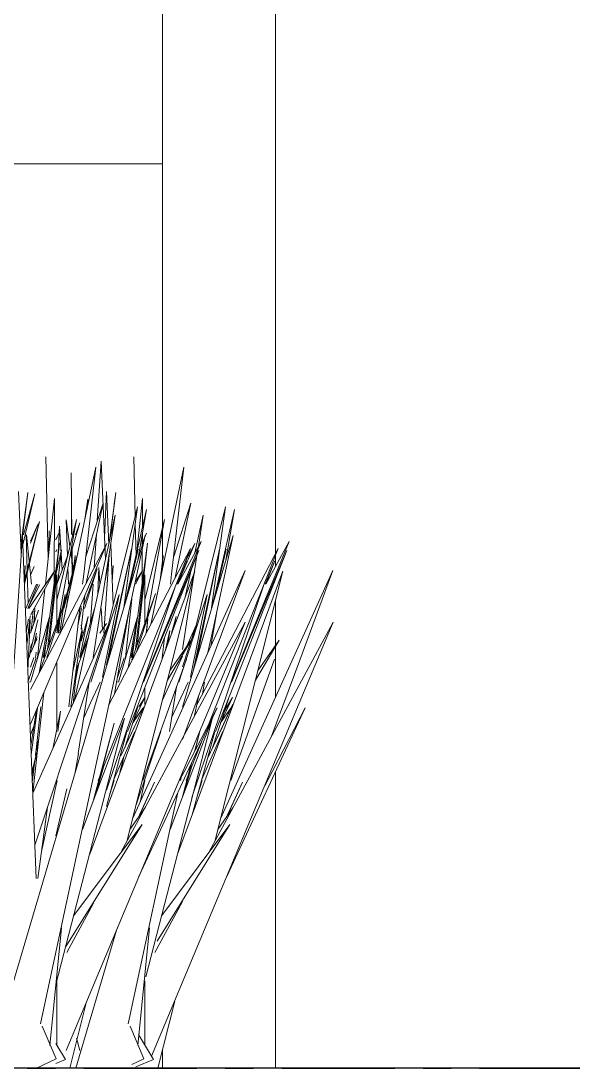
# Model space of a CAD drawing. Header units: millimetres. Extents: x -10020 to 20888, y -4665 to 12339.
# Drawn here: x 3142.4 to 3204.5, y 3048 to 3165.6 of the extents above; entities that cross this region are included whole.
import ezdxf

# ---------------------------------------------------------------- set-up
doc = ezdxf.new("R2010")
doc.units = ezdxf.units.MM
doc.linetypes.add('Grid Line 1_2_', pattern=[22.225, 12.7, -3.175, 3.175, -3.175])
doc.layers.add('A-FLOR-HRAL', color=11, linetype='Continuous', lineweight=9)
doc.layers.add('G-IMPT', color=8, linetype='Continuous', lineweight=9)

# ---------------------------------------------------------------- blocks, each defined once
blk = doc.blocks.new('Railing - 2_ x 1_2_-V2-West')
at = {"layer": 'A-FLOR-HRAL'}
for p, q in [((3158.34, 3746.5), (3158.34, 3108.76)), ((3171.04, 3104.39), (3171.04, 3746.5)), ((3158.34, 3108.44), (3158.34, 3105.04)), ((3171.04, 3089.64), (3171.04, 3100.57)), ((3171.04, 3048), (3171.04, 3081.29)), ((3158.34, 3050.05), (3158.34, 3048))]:
    blk.add_line(p, q, dxfattribs=at)
blk = doc.blocks.new('Railing - 2_ 8_-380135-West')
at = {"layer": 'A-FLOR-HRAL'}
blk.add_line((3158.34, 3149.6), (3083.9, 3149.6), dxfattribs=at)
blk = doc.blocks.new('Railing - Railing-380087-West')
for name in ['Railing - 2_ x 1_2_-V2-West', 'Railing - 2_ 8_-380135-West']:
    blk.add_blockref(name, (0, 0))
blk = doc.blocks.new('Grass Array - 25_dwg-V37-West')
at = {"layer": 'G-IMPT'}
for p in [(3142.44, 3106.73), (3142.45, 3106.53)]:
    blk.add_line(p, (3143.22, 3112.68), dxfattribs=at)
blk = doc.blocks.new('Grass Array - 25_dwg-V38-West')
at = {"layer": 'G-IMPT'}
for p, q in [((3145.23, 3116.68), (3145.5, 3105.21)), ((3147, 3097.19), (3150.85, 3115.5)), ((3149.49, 3103.47), (3150.85, 3115.5)), ((3142.48, 3105.84), (3142.16, 3112.77)), ((3142.44, 3106.73), (3143.22, 3112.68)), ((3142.45, 3106.53), (3143.22, 3112.68)), ((3145.19, 3102.38), (3146.22, 3111.97)), ((3146.16, 3102.38), (3146.22, 3111.97)), ((3149.72, 3105.46), (3151.66, 3111.48)), ((3149.76, 3102.47), (3151.66, 3111.48)), ((3152.81, 3100), (3155.55, 3111.06)), ((3153.99, 3099.71), (3155.55, 3111.06)), ((3156.56, 3110.77), (3154.06, 3099.98)), ((3156.56, 3110.77), (3155.56, 3105.05)), ((3146.47, 3100.57), (3148.67, 3109.64)), ((3146.73, 3098.72), (3148.67, 3109.64)), ((3148.47, 3089.35), (3153.04, 3110.13)), ((3151.34, 3099.21), (3153.04, 3110.13)), ((3146.37, 3107.33), (3146.68, 3108.1)), ((3146.37, 3107.38), (3146.68, 3108.1)), ((3138.71, 3048), (3156.39, 3107.84)), ((3139.75, 3064.96), (3142.61, 3107.81)), ((3143.03, 3097.29), (3142.61, 3107.81)), ((3143.53, 3086.65), (3152.09, 3106.95)), ((3145.35, 3096.32), (3146.78, 3106.98)), ((3145.42, 3095.01), (3146.78, 3106.98)), ((3146.73, 3096.65), (3152.09, 3106.95)), ((3154.1, 3097.2), (3156.39, 3107.84)), ((3156.16, 3091.35), (3162.69, 3107.17)), ((3160.06, 3102.38), (3162.69, 3107.17)), ((3152.3, 3088.8), (3161.48, 3106.37)), ((3154.85, 3106.31), (3152.32, 3094.11)), ((3154.85, 3106.31), (3152.63, 3096)), ((3154.17, 3100.35), (3155.61, 3106.31)), ((3154.41, 3085.83), (3162.42, 3106.14)), ((3154.71, 3102.38), (3155.61, 3106.31)), ((3157.27, 3095.78), (3161.48, 3106.37)), ((3158.12, 3095.89), (3162.42, 3106.14)), ((3148.19, 3102.83), (3148.53, 3105.59)), ((3148.45, 3104.07), (3148.53, 3105.59)), ((3159.99, 3102.38), (3161.08, 3104.99)), ((3160.1, 3102.46), (3161.08, 3104.99)), ((3142.82, 3102.59), (3142.91, 3104.46)), ((3143.32, 3099.62), (3146.23, 3103.86)), ((3143.53, 3098.88), (3146.23, 3103.86)), ((3145.61, 3095.54), (3146.47, 3103.42)), ((3146.47, 3097.98), (3146.47, 3103.42)), ((3149.49, 3103.47), (3149.37, 3102.38)), ((3154.35, 3073.47), (3161.98, 3103.83)), ((3154.98, 3075.99), (3167.61, 3103.89)), ((3158.35, 3094.06), (3161.98, 3103.83)), ((3163.87, 3093.82), (3167.61, 3103.89)), ((3142.97, 3099.62), (3144.18, 3102.38)), ((3143.22, 3099.62), (3144.35, 3102.38)), ((3144.3, 3094.11), (3145.13, 3101.83)), ((3144.45, 3092.28), (3147.66, 3101.31)), ((3145.33, 3094.11), (3147.66, 3101.31)), ((3149.21, 3097.29), (3149.63, 3101.11)), ((3150.29, 3091.35), (3153.46, 3101.19)), ((3151.59, 3091.91), (3153.46, 3101.19)), ((3152.05, 3079.22), (3159.8, 3102.16)), ((3149.16, 3099.62), (3149.21, 3099.87)), ((3152.81, 3100), (3152.05, 3096.93)), ((3143.1, 3095.56), (3143.47, 3098.76)), ((3143.51, 3091.35), (3145.65, 3098.71)), ((3143.53, 3096.87), (3144.4, 3099.43)), ((3144.5, 3092.41), (3145.65, 3098.71)), ((3145.73, 3097.73), (3146.04, 3099.62)), ((3149.06, 3099.62), (3147.81, 3088.59)), ((3148.84, 3097.71), (3149.24, 3099.62)), ((3149.98, 3098.74), (3149.07, 3094.11)), ((3149.98, 3098.74), (3149.21, 3095.97)), ((3149.21, 3095.97), (3149.98, 3098.74)), ((3151.34, 3099.21), (3150.55, 3094.11)), ((3154.59, 3099.47), (3152.95, 3090.04)), ((3143.04, 3096.91), (3143.3, 3098.45)), ((3143.21, 3092.68), (3143.49, 3098.27)), ((3143.27, 3096.87), (3143.49, 3098.27)), ((3143.53, 3094.83), (3144.35, 3098.36)), ((3143.76, 3078.87), (3152.25, 3097.74)), ((3146.63, 3096.87), (3146.8, 3098.46)), ((3146.66, 3096.87), (3146.8, 3098.46)), ((3149.22, 3088.7), (3152.25, 3097.74)), ((3153.67, 3072.22), (3167.63, 3098.08)), ((3163.83, 3088.99), (3167.63, 3098.08)), ((3143.03, 3097.29), (3144.14, 3069.28)), ((3146.73, 3096.65), (3143.53, 3090.52)), ((3154.1, 3097.2), (3144.62, 3052.97)), ((3144.95, 3094.11), (3145.37, 3096.32)), ((3145.35, 3096.32), (3145.05, 3094.11)), ((3148.05, 3088.59), (3149.27, 3097.17)), ((3148.26, 3092.55), (3149.27, 3097.17)), ((3150.01, 3096.32), (3148.62, 3092.59)), ((3150.03, 3096.43), (3149.08, 3094.11)), ((3149.08, 3094.11), (3150.03, 3096.43)), ((3143.38, 3094.11), (3143.67, 3095.71)), ((3143.53, 3095.24), (3143.67, 3095.71)), ((3157.27, 3095.78), (3151.12, 3080.31)), ((3152.05, 3093.3), (3152.63, 3096)), ((3158.12, 3095.89), (3156.22, 3091.35)), ((3158.9, 3091.59), (3161.55, 3096.07)), ((3159.19, 3092.72), (3161.55, 3096.07)), ((3144.14, 3094.09), (3143.21, 3091.35)), ((3158.35, 3094.06), (3150.16, 3072.03)), ((3146.48, 3093.51), (3146.48, 3086.16)), ((3148.29, 3088.93), (3148.72, 3092.86)), ((3148.94, 3093.44), (3148.6, 3091.72)), ((3161.03, 3093.94), (3156.15, 3080.31)), ((3163.87, 3093.82), (3160.57, 3084.92)), ((3143.39, 3091.35), (3143.4, 3091.39)), ((3143.39, 3091.35), (3143.4, 3091.39)), ((3150.12, 3091.35), (3148.87, 3083.34)), ((3150.27, 3089.03), (3151.34, 3091.35)), ((3143.78, 3078.92), (3145.02, 3090.18)), ((3155.06, 3086.88), (3156.34, 3089.63)), ((3155.7, 3088.59), (3156.34, 3089.63)), ((3144.2, 3088.23), (3143.55, 3084.19)), ((3144.29, 3088.45), (3143.58, 3083.22)), ((3149.22, 3088.7), (3143.99, 3073.05)), ((3144.06, 3083.07), (3144.69, 3088.59)), ((3146.01, 3083.86), (3146.88, 3088.11)), ((3146.57, 3085.83), (3146.88, 3088.11)), ((3163.83, 3088.99), (3147.51, 3049.96)), ((3150.27, 3089.03), (3149.49, 3087.34)), ((3153.67, 3083.07), (3156.23, 3088.59)), ((3154.1, 3083.98), (3155.57, 3088.59)), ((3154.99, 3086.77), (3156.15, 3088.42)), ((3156.23, 3088.59), (3155.15, 3086.26)), ((3155.69, 3069.52), (3164.5, 3088.48)), ((3160.84, 3081.42), (3164.5, 3088.48)), ((3143.53, 3085.44), (3144.1, 3087.02)), ((3149.34, 3074.79), (3154.06, 3087.31)), ((3152.23, 3080.17), (3154.06, 3087.31)), ((3150.6, 3078.15), (3152.91, 3086.74)), ((3151.12, 3079.86), (3152.91, 3086.74)), ((3152.74, 3079.9), (3154.35, 3085.83)), ((3155.23, 3085.83), (3152.85, 3080.33)), ((3153.67, 3083.07), (3155.15, 3086.26)), ((3144.08, 3083.26), (3144.45, 3085.03)), ((3143.66, 3081.25), (3144.22, 3083.45)), ((3143.68, 3080.92), (3144.22, 3083.45)), ((3143.75, 3080.31), (3143.97, 3082.27)), ((3148.54, 3081.26), (3148.9, 3083.34)), ((3148.87, 3083.07), (3148.9, 3083.34)), ((3150.8, 3078.67), (3151.72, 3081.82)), ((3160.84, 3081.42), (3160.26, 3080.31)), ((3144.74, 3072.33), (3146.49, 3080.31)), ((3152.23, 3080.17), (3146.37, 3057.37)), ((3152.74, 3079.9), (3152.05, 3077.37)), ((3152.43, 3078.76), (3152.92, 3080.31)), ((3155.61, 3076.13), (3157.44, 3080.11)), ((3155.72, 3076.3), (3157.44, 3080.11)), ((3147.58, 3079.37), (3146.37, 3074.09)), ((3144.32, 3069.28), (3145.41, 3077.32)), ((3154.68, 3074.79), (3156.42, 3077.31)), ((3147.47, 3061.64), (3156.04, 3075.38)), ((3152.47, 3070.61), (3156.04, 3075.38)), ((3152.47, 3070.61), (3148.37, 3065.14)), ((3147.61, 3061), (3150.59, 3066.52)), ((3145.7, 3050.53), (3146.99, 3063.76)), ((3146.48, 3057.81), (3146.48, 3050.58)), ((3147.94, 3048), (3149.82, 3055.48)), ((3146.38, 3049.02), (3144.84, 3052.72)), ((3146.37, 3050.77), (3147.45, 3048.98)), ((3146.38, 3049.02), (3144.18, 3048)), ((3146.37, 3048.52), (3147.45, 3048.98))]:
    blk.add_line(p, q, dxfattribs=at)
blk = doc.blocks.new('Grass Array - Grass Array-V40-West')
for name in ['Grass Array - 25_dwg-V38-West', 'Grass Array - 25_dwg-V37-West', 'Grass Array - 25_dwg-V37-West', 'Grass Array - 25_dwg-V37-West', 'Grass Array - 25_dwg-V37-West', 'Grass Array - 25_dwg-V37-West', 'Grass Array - 25_dwg-V37-West', 'Grass Array - 25_dwg-V37-West', 'Grass Array - 25_dwg-V37-West', 'Grass Array - 25_dwg-V37-West']:
    blk.add_blockref(name, (0, 0))
blk = doc.blocks.new('Grass Array - 25_dwg-V33-West')
at = {"layer": 'G-IMPT'}
for p, q in [((2720.38, 3111.38), (2720.35, 3114.88)), ((2720.4, 3111.28), (2720.35, 3114.88)), ((2725.2, 3111.35), (2725.38, 3112.68)), ((2725.2, 3111.28), (2725.38, 3112.68)), ((2720.41, 3108.02), (2720.39, 3110.63)), ((2720.44, 3107.9), (2720.41, 3110.48))]:
    blk.add_line(p, q, dxfattribs=at)
blk = doc.blocks.new('Grass Array - 25_dwg-V44-West')
at = {"layer": 'G-IMPT'}
for p, q in [((3155.11, 3116.68), (3155.27, 3109.9)), ((3151.02, 3109.5), (3151.46, 3116.19)), ((3151.94, 3105.14), (3151.46, 3116.19)), ((3157.02, 3097.84), (3160.73, 3115.5)), ((3159.37, 3103.47), (3160.73, 3115.5)), ((3148.14, 3107.9), (3148.08, 3114.88)), ((3148.17, 3107.9), (3148.08, 3114.88)), ((3151.84, 3107.58), (3152.04, 3112.77)), ((3152.31, 3106.83), (3152.04, 3112.77)), ((3142.65, 3106.78), (3144.01, 3112.52)), ((3142.72, 3107.9), (3144.01, 3112.52)), ((3149.62, 3109.66), (3149.94, 3111.92)), ((3149.86, 3110.77), (3149.94, 3111.92)), ((3152.36, 3107.02), (3153.1, 3112.68)), ((3152.43, 3107.38), (3153.1, 3112.68)), ((3155.47, 3106.05), (3156.1, 3111.97)), ((3156.08, 3108.72), (3156.1, 3111.97)), ((3159.6, 3105.46), (3161.54, 3111.48)), ((3159.77, 3103.11), (3161.54, 3111.48)), ((3162.69, 3100), (3165.43, 3111.06)), ((3163.86, 3099.71), (3165.43, 3111.06)), ((3166.44, 3110.77), (3163.94, 3099.98)), ((3166.44, 3110.77), (3165.44, 3105.05)), ((3142.82, 3102.73), (3144.51, 3109.42)), ((3142.85, 3102.38), (3144.51, 3109.42)), ((3147.94, 3106.63), (3147.52, 3109.58)), ((3147.66, 3105.53), (3147.52, 3109.58)), ((3147.93, 3105.44), (3149.06, 3109.25)), ((3148.55, 3107.9), (3149.06, 3109.25)), ((3156.35, 3100.57), (3158.55, 3109.64)), ((3156.61, 3098.72), (3158.55, 3109.64)), ((3161.99, 3105.9), (3162.92, 3110.13)), ((3162.37, 3106.59), (3162.92, 3110.13)), ((3143.53, 3106.98), (3144.38, 3109.16)), ((3143.53, 3107.19), (3144.38, 3109.16)), ((3145.59, 3106.11), (3145.61, 3108.36)), ((3145.66, 3106.73), (3145.61, 3108.36)), ((3146.62, 3105.73), (3146.77, 3108.87)), ((3147.07, 3103.94), (3146.77, 3108.87)), ((3155.28, 3109.12), (3155.37, 3105.62)), ((3156.07, 3106.98), (3156.56, 3108.1)), ((3143.14, 3103.97), (3143.01, 3107.9)), ((3143.63, 3102.38), (3143.06, 3107.9)), ((3150.68, 3104.23), (3150.92, 3107.98)), ((3155.23, 3096.32), (3156.66, 3106.98)), ((3155.3, 3095.01), (3156.66, 3106.98)), ((3156.07, 3106.77), (3156.08, 3108.02)), ((3160.36, 3103.12), (3161.97, 3106.95)), ((3160.57, 3088.56), (3166.27, 3107.84)), ((3160.85, 3104.8), (3161.97, 3106.95)), ((3163.98, 3097.2), (3166.27, 3107.84)), ((3166.04, 3091.35), (3172.57, 3107.17)), ((3169.94, 3102.38), (3172.57, 3107.17)), ((3146.37, 3106.01), (3146.48, 3106.27)), ((3146.37, 3106.04), (3146.48, 3106.27)), ((3146.4, 3103.59), (3147, 3106.21)), ((3146.58, 3102.66), (3147, 3106.21)), ((3148.33, 3103.95), (3148.05, 3105.86)), ((3148.18, 3103.04), (3148.15, 3106.2)), ((3148.23, 3103.13), (3148.19, 3106.31)), ((3148.47, 3104.55), (3148.82, 3105.82)), ((3152.8, 3100), (3152.53, 3106.85)), ((3156.04, 3102.38), (3156.07, 3106.35)), ((3161.22, 3099.21), (3162.32, 3106.28)), ((3162.18, 3088.8), (3171.35, 3106.37)), ((3164.73, 3106.31), (3162.19, 3094.05)), ((3164.73, 3106.31), (3162.51, 3096)), ((3164.05, 3100.35), (3165.49, 3106.31)), ((3164.29, 3085.83), (3172.3, 3106.14)), ((3164.58, 3102.38), (3165.49, 3106.31)), ((3167.15, 3095.78), (3171.35, 3106.37)), ((3168, 3095.89), (3172.3, 3106.14)), ((3146.48, 3102.38), (3147.7, 3105.63)), ((3151.76, 3096.87), (3152.35, 3105.69)), ((3151.9, 3102.78), (3152.31, 3105.05)), ((3158.07, 3102.83), (3158.41, 3105.59)), ((3158.33, 3104.07), (3158.41, 3105.59)), ((3169.87, 3102.38), (3170.96, 3104.99)), ((3169.98, 3102.46), (3170.96, 3104.99)), ((3143.25, 3100.28), (3143.15, 3103.63)), ((3143.53, 3103.39), (3143.91, 3104.34)), ((3143.53, 3103.42), (3143.91, 3104.34)), ((3147.25, 3099.62), (3148.29, 3103.68)), ((3147.41, 3100.61), (3148.34, 3104.04)), ((3147.77, 3102.38), (3147.71, 3104.22)), ((3150.99, 3104.07), (3149.51, 3100.02)), ((3150.99, 3104.07), (3149.58, 3099.62)), ((3151.18, 3104.22), (3151.09, 3101.25)), ((3151.09, 3101.25), (3151.18, 3104.22)), ((3151.18, 3104.22), (3151.29, 3102.38)), ((3152.7, 3102.59), (3152.79, 3104.46)), ((3155.27, 3102.63), (3156.11, 3103.86)), ((3155.31, 3102.38), (3156.11, 3103.86)), ((3155.49, 3095.54), (3156.35, 3103.42)), ((3156.35, 3097.98), (3156.35, 3103.42)), ((3159.37, 3103.47), (3159.25, 3102.38)), ((3160.89, 3100.91), (3161.57, 3103.98)), ((3164.23, 3073.47), (3171.86, 3103.83)), ((3164.86, 3075.99), (3177.49, 3103.89)), ((3168.23, 3094.06), (3171.86, 3103.83)), ((3173.75, 3093.82), (3177.49, 3103.89)), ((3143.23, 3099.62), (3144.54, 3102.29)), ((3150.55, 3102.38), (3150.27, 3098.12)), ((3146.81, 3096.87), (3147.42, 3101.21)), ((3147.1, 3099.72), (3147.42, 3101.21)), ((3147.51, 3099.62), (3147.74, 3101.05)), ((3147.54, 3099.74), (3147.74, 3101.05)), ((3154.89, 3093.86), (3157.54, 3101.31)), ((3155.42, 3094.78), (3157.54, 3101.31)), ((3160.17, 3091.35), (3163.34, 3101.19)), ((3161.47, 3091.91), (3163.34, 3101.19)), ((3161.65, 3078.41), (3169.68, 3102.16)), ((3154.18, 3094.11), (3154.89, 3100.68)), ((3155.61, 3097.73), (3155.98, 3100.02)), ((3155.73, 3098.8), (3155.99, 3100.17)), ((3162.69, 3100), (3161.79, 3096.38)), ((3143.59, 3097.05), (3143.83, 3099.44)), ((3143.99, 3099.62), (3143.9, 3097.96)), ((3143.91, 3097.98), (3143.99, 3099.62)), ((3146.47, 3096.88), (3146.99, 3099.25)), ((3149.46, 3095.28), (3150.71, 3099.62)), ((3151.45, 3099.62), (3151.59, 3097.28)), ((3153.39, 3091.35), (3155.53, 3098.71)), ((3154.48, 3092.96), (3155.53, 3098.71)), ((3159.86, 3098.74), (3159.34, 3096.87)), ((3159.34, 3096.87), (3159.86, 3098.74)), ((3159.86, 3098.74), (3159.61, 3097.45)), ((3161.22, 3099.21), (3160.57, 3095.03)), ((3164.47, 3099.47), (3163.76, 3095.39)), ((3146.47, 3097.14), (3146.78, 3098.26)), ((3149.34, 3096.87), (3149.21, 3097.81)), ((3151.31, 3096.87), (3152.05, 3097.95)), ((3156.51, 3096.87), (3156.68, 3098.46)), ((3156.55, 3096.94), (3156.68, 3098.46)), ((3160.57, 3093.07), (3162.13, 3097.74)), ((3161.09, 3095.41), (3162.13, 3097.74)), ((3163.55, 3072.22), (3177.51, 3098.08)), ((3173.71, 3088.99), (3177.51, 3098.08)), ((3143.74, 3095.08), (3144.25, 3096.45)), ((3143.88, 3095.45), (3144.18, 3096.87)), ((3149.21, 3096.2), (3149.29, 3096.73)), ((3154.83, 3094.11), (3155.25, 3096.32)), ((3155.23, 3096.32), (3154.93, 3094.11)), ((3158.57, 3096.37), (3158.31, 3094.06)), ((3158.64, 3094.85), (3159.15, 3097.17)), ((3158.93, 3095.63), (3159.15, 3097.17)), ((3163.98, 3097.2), (3163.45, 3094.69)), ((3143.53, 3094.62), (3144.24, 3096.2)), ((3149.46, 3095.28), (3149.21, 3094.4)), ((3161.81, 3092.75), (3162.51, 3096)), ((3167.15, 3095.78), (3163.42, 3086.39)), ((3168, 3095.89), (3166.1, 3091.35)), ((3168.78, 3091.59), (3171.43, 3096.07)), ((3169.07, 3092.72), (3171.43, 3096.07)), ((3143.53, 3093.04), (3143.89, 3094.11)), ((3144.09, 3094.11), (3144.14, 3094.71)), ((3154.02, 3094.09), (3153.27, 3091.89)), ((3158.32, 3089.27), (3160.57, 3094.27)), ((3168.23, 3094.06), (3160.04, 3072.03)), ((3170.91, 3093.94), (3166.03, 3080.31)), ((3173.75, 3093.82), (3170.54, 3085.16)), ((3153.27, 3091.35), (3153.28, 3091.39)), ((3153.27, 3091.35), (3153.28, 3091.39)), ((3156.36, 3090.76), (3156.36, 3088.86)), ((3159.92, 3090.84), (3159.14, 3085.83)), ((3160.15, 3089.03), (3161.21, 3091.35)), ((3163.06, 3091.35), (3162.83, 3090.04)), ((3162.42, 3089.9), (3161.89, 3087.44)), ((3163.97, 3083.98), (3165.74, 3089.5)), ((3164.94, 3086.88), (3166.22, 3089.63)), ((3165.3, 3088.13), (3166.22, 3089.63)), ((3173.71, 3088.99), (3157.12, 3049.33)), ((3160.15, 3089.03), (3159.37, 3087.34)), ((3163.41, 3082.76), (3166.25, 3088.89)), ((3164.87, 3086.77), (3166.03, 3088.42)), ((3166.25, 3088.89), (3165.03, 3086.26)), ((3165.57, 3069.52), (3174.38, 3088.48)), ((3170.72, 3081.42), (3174.38, 3088.48)), ((3159.22, 3074.79), (3163.87, 3087.13)), ((3162.11, 3080.17), (3163.92, 3087.24)), ((3158.14, 3085.83), (3155.38, 3077.57)), ((3161.92, 3083.51), (3162.55, 3085.83)), ((3161.98, 3083.62), (3162.55, 3085.83)), ((3162.62, 3079.9), (3164.23, 3085.83)), ((3165.11, 3085.83), (3162.73, 3080.33)), ((3163.41, 3082.76), (3165.03, 3086.26)), ((3162.75, 3084.72), (3161, 3080.31)), ((3153.54, 3081.25), (3153.96, 3082.9)), ((3153.68, 3081.52), (3154.01, 3083)), ((3161, 3079.86), (3161.64, 3082.33)), ((3160.57, 3081.28), (3160.36, 3080.31)), ((3160.57, 3078.47), (3161.56, 3082.15)), ((3160.68, 3078.67), (3161.6, 3081.82)), ((3170.72, 3081.42), (3169.83, 3079.71)), ((3155.84, 3077.88), (3156.37, 3080.31)), ((3162.11, 3080.17), (3156.47, 3058.24)), ((3162.62, 3079.9), (3161.68, 3076.44)), ((3162.31, 3078.76), (3162.8, 3080.31)), ((3165.49, 3076.13), (3167.32, 3080.11)), ((3165.6, 3076.3), (3167.32, 3080.11)), ((3160.07, 3078.94), (3154.5, 3052.97)), ((3164.56, 3074.79), (3166.25, 3077.24)), ((3157.73, 3062.25), (3165.92, 3075.38)), ((3162.35, 3070.61), (3165.92, 3075.38)), ((3162.35, 3070.61), (3158.25, 3065.14)), ((3157.49, 3061), (3160.57, 3066.7)), ((3148.59, 3048), (3153.17, 3063.48)), ((3155.58, 3050.53), (3156.87, 3063.76)), ((3156.36, 3057.81), (3156.36, 3050.58)), ((3157.82, 3048), (3159.71, 3055.52)), ((3156.26, 3049.02), (3154.72, 3052.72)), ((3155.64, 3051.78), (3157.33, 3048.98)), ((3148.67, 3051.35), (3149.06, 3049.96)), ((3156.26, 3049.02), (3154.89, 3048.39)), ((3155.34, 3048.13), (3157.33, 3048.98))]:
    blk.add_line(p, q, dxfattribs=at)
blk = doc.blocks.new('Grass Array - Grass Array-V49-West')
for name, p in [('Grass Array - 25_dwg-V44-West', (0, 0)), ('Grass Array - 25_dwg-V33-West', (427.72, 0)), ('Grass Array - 25_dwg-V33-West', (427.72, 0)), ('Grass Array - 25_dwg-V33-West', (427.72, 0))]:
    blk.add_blockref(name, p)

msp = doc.modelspace()

# ---------------------------------------------------------------- linework, layer by layer
msp.add_line((4710.82, 3048), (-7496.27, 3048))
at = {"linetype": 'Grid Line 1_2_'}
msp.add_line((-7496.27, 3048), (19186.71, 3048), dxfattribs=at)

# ---------------------------------------------------------------- block references
for name in ['Railing - Railing-380087-West', 'Grass Array - Grass Array-V49-West', 'Grass Array - Grass Array-V40-West']:
    msp.add_blockref(name, (0, 0))

doc.saveas('drawing.dxf')
